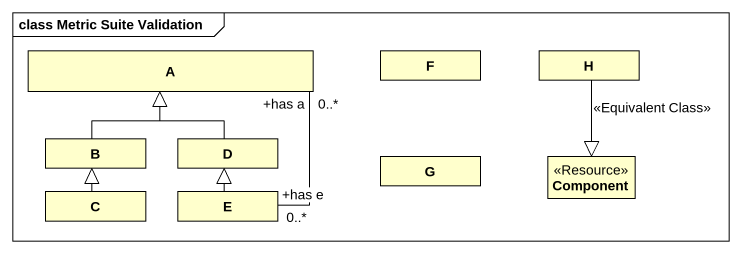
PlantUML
@startuml
mainframe class Metric Suite Validation
hide circle
hide empty members
class A
class F
class H
class B
class D
class C
class E
class G
class "Component" as Component_ <<Resource>>
A "+has a\n0..*" -- "+has e\n0..*" E
H --|> Component_ : <<Equivalent Class>>
B -up-|> A
D -up-|> A
C -up-|> B
E -up-|> D
@enduml
